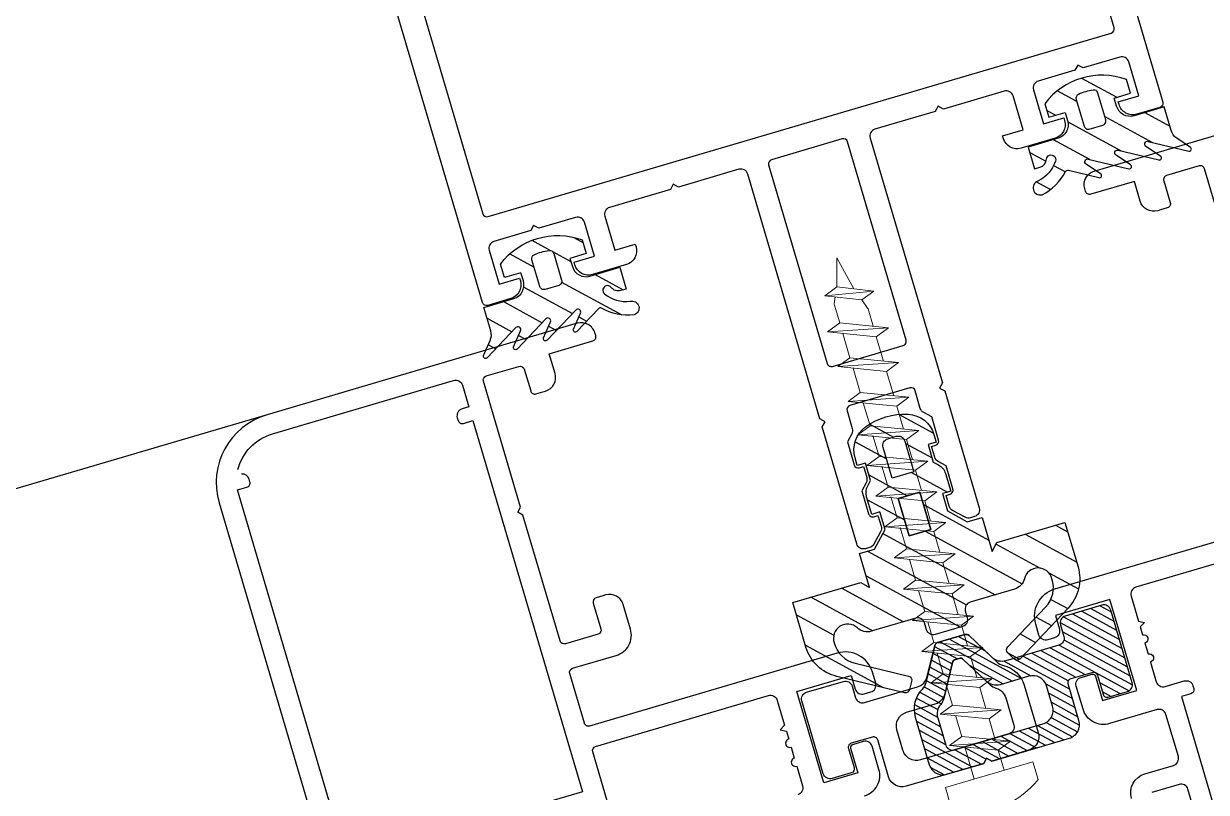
# Model space of a CAD drawing. Header units: millimetres. Extents: x 62878 to 70819, y -67946 to -61850.
# Drawn here: x 65083.26 to 65091.6, y -66884.58 to -66879.16 of the extents above; entities that cross this region are included whole.
import ezdxf

# ---------------------------------------------------------------- set-up
doc = ezdxf.new("R2010")
doc.units = ezdxf.units.MM
doc.layers.add('DOGRAMA', color=171, linetype='Continuous', lineweight=0)
pattern_1 = [(151.4266584183394, (65000.28580707697, -66898.25977606328), (0.07592747398675175, 0.1394151397588941), [])]

# ---------------------------------------------------------------- blocks, each defined once
blk = doc.blocks.new('a2we')
at = {"lineweight": 5, "ltscale": 0.5}
for p, q in [((-196.0144480926461, -415.2868589025547), (-196.5925912144022, -417.2488821181558)), ((-196.0144480926461, -415.2868589025547), (-195.4639709594615, -417.7110762494052)), ((-197.5747968978259, -417.6063757508618), (-196.5747276986959, -417.2423803302317)), ((-194.1582851917165, -418.2620245979042), (-197.5747968978259, -417.6063757508618)), ((-195.1583543907882, -418.6260200186506), (-197.5747968978259, -417.6063757508618)), ((-196.5747276986959, -417.2423803302317), (-194.1582851917165, -418.2620245979042)), ((-197.1143788935161, -419.7428166739272), (-197.1143788935161, -418.4283854465556)), ((-196.8896500078097, -417.895480952812), (-197.0961171580722, -418.3448917148726)), ((-194.1582851917165, -418.2620245979042), (-195.1583543907882, -418.6260200186506)), ((-195.1583543907882, -418.6260200186506), (-194.9264251741961, -419.2953524503964)), ((-194.9154016761394, -420.634479622855), (-194.9154016761394, -419.3608343693425)), ((-198.1144480926461, -420.1068120946153), (-197.1143788935161, -419.7428166739268)), ((-194.9154016761721, -421.4039929561312), (-198.1144480926461, -420.1068120946153)), ((-193.9153324771005, -421.0399975355008), (-198.1144480926461, -420.1068120946153)), ((-197.1143788935161, -419.7428166739268), (-193.9153324771005, -421.0399975355008)), ((-197.1143788935161, -419.7428166739268), (-193.9153324771005, -421.0399975355008)), ((-197.1143788935161, -422.2969096404012), (-197.1143788935162, -420.512330007273)), ((-193.9153324771005, -421.0399975355008), (-194.9154016761721, -421.4039929561312)), ((-194.9154016761721, -423.1885725893157), (-194.9154016761721, -421.4039929561312)), ((-198.1144480926461, -422.6609050610894), (-197.1143788935161, -422.2969096404012)), ((-194.9154016761721, -423.9580859226053), (-198.1144480926461, -422.6609050610894)), ((-193.9153324771005, -423.594090501975), (-198.1144480926461, -422.6609050610894)), ((-197.1143788935161, -422.2969096404012), (-193.9153324771005, -423.594090501975)), ((-197.1143788935161, -422.2969096404012), (-193.9153324771005, -423.594090501975)), ((-197.1143788935161, -424.8510026068752), (-197.1143788935162, -423.0664229737469)), ((-193.9153324771005, -423.594090501975), (-194.9154016761721, -423.9580859226053)), ((-194.9154016761721, -425.7426655557898), (-194.9154016761721, -423.9580859226053)), ((-198.1144480926461, -425.2149980275636), (-197.1143788935161, -424.8510026068752)), ((-197.1143788935161, -424.8510026068752), (-193.9153324771005, -426.1481834684492)), ((-197.1143788935161, -424.8510026068752), (-193.9153324771005, -426.1481834684492)), ((-194.9154016761721, -426.5121788890793), (-198.1144480926461, -425.2149980275636)), ((-193.9153324771005, -426.1481834684492), (-198.1144480926461, -425.2149980275636)), ((-197.1143788935161, -427.3050955733496), (-197.1143788935162, -425.6205159402211)), ((-193.9153324771005, -426.1481834684492), (-194.9154016761721, -426.5121788890793)), ((-194.9154016761721, -428.1967585222638), (-194.9154016761721, -426.5121788890793)), ((-198.1144480926461, -427.669090994038), (-197.1143788935161, -427.3050955733496)), ((-194.9154016761721, -428.9662718555534), (-198.1144480926461, -427.669090994038)), ((-193.9153324771005, -428.6022764349236), (-198.1144480926461, -427.669090994038)), ((-197.1143788935161, -427.3050955733496), (-193.9153324771005, -428.6022764349236)), ((-197.1143788935161, -427.3050955733496), (-193.9153324771005, -428.6022764349236)), ((-197.1143788935161, -429.5591885398237), (-197.1143788935161, -428.0237477951896)), ((-193.9153324771005, -428.6022764349236), (-194.9154016761721, -428.9662718555534)), ((-194.9154016761721, -430.450851488738), (-194.9154016761721, -428.9662718555534)), ((-198.1144480926461, -429.9231839605702), (-197.1143788935161, -429.5591885398237)), ((-194.9154016761721, -431.2203648220857), (-198.1144480926461, -429.9231839605702)), ((-193.9153324771005, -430.8563694013976), (-198.1144480926461, -429.9231839605702)), ((-197.1143788935161, -429.5591885398237), (-193.9153324771005, -430.8563694013976)), ((-197.1143788935161, -429.5591885398237), (-193.9153324771005, -430.8563694013976)), ((-197.1143788935161, -431.8132815063559), (-197.1143788935161, -430.2778407616635)), ((-193.9153324771005, -430.8563694013976), (-194.9154016761721, -431.2203648220857)), ((-198.1144480926461, -432.177276926986), (-197.1143788935161, -431.8132815063559)), ((-197.1143788935161, -431.8132815063559), (-193.9153324771005, -433.1104623678716)), ((-197.1143788935161, -431.8132815063559), (-193.9153324771005, -433.1104623678716)), ((-194.9154016761721, -432.7049444552304), (-194.9154016761721, -431.2203648220857)), ((-194.9154016761721, -433.4744577885599), (-198.1144480926461, -432.177276926986)), ((-193.9153324771005, -433.1104623678716), (-198.1144480926461, -432.177276926986)), ((-197.1143788935161, -434.0673744728301), (-197.1143788935161, -432.5319337281958)), ((-193.9153324771005, -433.1104623678716), (-194.9154016761721, -433.4744577885599)), ((-194.9154016761721, -434.9590374217446), (-194.9154016761721, -433.4744577885599)), ((-198.1144480926461, -434.4313698935184), (-197.1143788935161, -434.0673744728301)), ((-197.1143788935161, -434.0673744728301), (-193.9153324771005, -435.364555334404)), ((-197.1143788935161, -434.0673744728301), (-193.9153324771005, -435.364555334404)), ((-194.9154016761721, -435.7285507550341), (-198.1144480926461, -434.4313698935184)), ((-193.9153324771005, -435.364555334404), (-198.1144480926461, -434.4313698935184)), ((-197.1143788935161, -436.3642339800811), (-197.1143788935161, -434.7860266946118)), ((-193.9153324771005, -435.364555334404), (-194.9154016761721, -435.7285507550341)), ((-194.9154016761721, -437.2558969289955), (-194.9154016761721, -435.7285507550341)), ((-198.1144480926461, -436.7282294008277), (-197.1143788935161, -436.3642339800811)), ((-194.9154016761721, -438.0254102623434), (-198.1144480926461, -436.7282294008277)), ((-193.9153324771005, -437.6614148416551), (-198.1144480926461, -436.7282294008277)), ((-197.1143788935161, -436.3642339800811), (-193.9153324771005, -437.6614148416551)), ((-197.1143788935161, -436.3642339800811), (-193.9153324771005, -437.6614148416551)), ((-197.1143788935161, -438.6610934873901), (-197.1143788935161, -437.1337473134849)), ((-193.9153324771005, -437.6614148416551), (-194.9154016761721, -438.0254102623434)), ((-194.9154016761721, -439.5527564362646), (-194.9154016761721, -438.0254102623434)), ((-198.1144480926461, -439.0250889080787), (-197.1143788935161, -438.6610934873901)), ((-194.9154016761721, -440.3222697695944), (-198.1144480926461, -439.0250889080787)), ((-193.9153324771005, -439.9582743489061), (-198.1144480926461, -439.0250889080787)), ((-197.1143788935161, -438.6610934873901), (-193.9153324771005, -439.9582743489061)), ((-197.1143788935161, -438.6610934873901), (-193.9153324771005, -439.9582743489061)), ((-197.1143788935161, -440.9579529946993), (-197.1143788935161, -439.430606820736)), ((-193.9153324771005, -439.9582743489061), (-194.9154016761721, -440.3222697695944)), ((-198.1144480926461, -441.3219484153295), (-197.1143788935161, -440.9579529946993)), ((-197.1143788935161, -440.9579529946993), (-193.9153324771005, -442.2551338562151)), ((-194.9154016761721, -441.849615943574), (-194.9154016761721, -440.3222697695944)), ((-194.9154016761721, -442.6191292769035), (-198.1144480926461, -441.3219484153295)), ((-193.9153324771005, -442.2551338562151), (-198.1144480926461, -441.3219484153295)), ((-197.1143788935161, -443.2537258831643), (-197.1143788935161, -441.7274663280053)), ((-193.9153324771005, -442.2551338562151), (-194.9154016761721, -442.6191292769035)), ((-194.9154016761721, -444.1453888320787), (-194.9154016761721, -442.6191292769035)), ((-198.1144480926461, -443.6177213039109), (-197.1143788935161, -443.2537258831643)), ((-197.1143788935161, -443.2537258831643), (-193.9153324771005, -444.5509067447383)), ((-194.9154016761721, -444.9149021654266), (-198.1144480926461, -443.6177213039109)), ((-193.9153324771005, -444.5509067447383), (-198.1144480926461, -443.6177213039109)), ((-197.1143788935161, -445.5538642814245), (-197.1143788935161, -444.0232392165685)), ((-193.9153324771005, -444.5509067447383), (-194.9154016761721, -444.9149021654266)), ((-194.9154016761721, -446.4455272302989), (-194.9154016761721, -444.9149021654266)), ((-198.1144480926461, -445.9178597020545), (-197.1143788935161, -445.5538642814245)), ((-193.9153324771005, -446.8510451429402), (-198.1144480926461, -445.9178597020545)), ((-194.9154016761721, -447.2150405636282), (-198.1144480926461, -445.9178597020545)), ((-197.1143788935161, -445.5538642814245), (-193.9153324771005, -446.8510451429402)), ((-197.1143788935161, -445.5538642814245), (-193.9153324771005, -446.8510451429402)), ((-197.1143788935161, -447.8540026795677), (-197.1143788935161, -446.3233776147298)), ((-193.9153324771005, -446.8510451429402), (-194.9154016761721, -447.2150405636282)), ((-194.9154016761721, -448.7456656284821), (-194.9154016761721, -447.2150405636282)), ((-197.1143788935161, -447.8540026795677), (-198.1144480926461, -448.2179981003141)), ((-194.9154016761721, -449.5151789618299), (-198.1144480926461, -448.2179981003141)), ((-198.1144480926461, -448.2179981003141), (-193.9153324771005, -449.1511835411412)), ((-193.9153324771005, -449.1511835411412), (-197.1143788935161, -447.8540026795677)), ((-197.1143788935161, -450.1541410778275), (-197.1143788935161, -448.6235160129718)), ((-193.9153324770423, -449.1511835411412), (-194.9154016761721, -449.5151789618299)), ((-198.1144480926461, -450.5181364984577), (-197.1143788935161, -450.1541410778275)), ((-197.1143788935161, -450.1541410778275), (-193.9153324770423, -451.4513219393434)), ((-194.9154016761723, -451.0458040266858), (-194.9154016761721, -449.5151789618299)), ((-194.9154016761721, -451.8153173600317), (-198.1144480926461, -450.5181364984577)), ((-193.9153324770423, -451.4513219393434), (-198.1144480926461, -450.5181364984577)), ((-197.1143788935161, -453.2868589025547), (-197.1143788935162, -450.9236544111328)), ((-193.9153324770423, -451.4513219393434), (-194.9154016761721, -451.8153173600317)), ((-194.9154016761721, -453.2868589025547), (-194.9154016761721, -451.8153173600317)), ((-192.7980524524961, -453.2868589025547), (-199.230843732796, -453.2868589025547)), ((-199.230843732796, -454.5827171301502), (-199.230843732796, -453.2868589025547)), ((-192.7980524524961, -454.5827171301502), (-192.7980524524961, -453.2868589025547))]:
    blk.add_line(p, q, dxfattribs=at)
blk.add_lwpolyline([(-196.4690204826777, -455.6637351848848), (-196.1125089353335, -455.3998333582319), (-195.9163872499585, -455.3998333582319), (-195.5598757026143, -455.6637351848848)], dxfattribs=at)
for centre, radius, start, end in [((-196.9143788935627, -418.4283854465556), 0.2, 155.3251238657465, 180), ((-195.115401676151, -419.3608343693425), 0.2, 0, 19.11162363728389), ((-195.6603624057317, -449.5292358589606), 6.187568978619671, 234.757305859688, 262.4904896380407), ((-196.3685337795604, -449.5292358589606), 6.187568978619673, 277.5095103619591, 305.2426941403116)]:
    blk.add_arc(centre, radius, start, end, dxfattribs=at)

msp = doc.modelspace()

# ---------------------------------------------------------------- hatches: boundary and pattern name
at = {"layer": 'DOGRAMA', "lineweight": -2}
h = msp.add_hatch(dxfattribs=at)
h.set_pattern_fill('ANSI31', color=256, scale=0.05, angle=343.5057849383394, style=0)
h.set_pattern_definition(pattern_1)
edge = h.paths.add_edge_path()
edge.add_arc((65091.44292506058, -66879.88213896216), 0.09999999995964351, 196.4266583911581, 236.4266583929596, ccw=False)
edge.add_line((65091.34700681024, -66879.91041773942), (65091.29806247315, -66879.74440436745))
edge.add_line((65091.29806247315, -66879.74440436745), (65091.08704232233, -66879.80661767755))
edge.add_arc((65091.05876354503, -66879.71069942719), 0.09999999998699928, 196.4266584127923, 286.42665841279234, ccw=False)
edge.add_line((65090.96284529467, -66879.73897820449), (65090.94587802828, -66879.6814272543))
edge.add_line((65090.94587802828, -66879.6814272543), (65091.06097992867, -66879.6474927215))
edge.add_line((65091.06097992867, -66879.6474927215), (65091.03270115137, -66879.55157447113))
edge.add_arc((65090.85806150956, -66880.02008380453), 0.4999999999717487, 69.55676077474678, 143.296556065795)
edge.add_line((65090.45719164921, -66879.72124713504), (65090.48547042652, -66879.8171653854))
edge.add_line((65090.48547042652, -66879.8171653854), (65090.60057232697, -66879.78323085261))
edge.add_line((65090.60057232697, -66879.78323085261), (65090.61753959336, -66879.84078180284))
edge.add_arc((65090.52162134301, -66879.86906058018), 0.09999999999236563, -73.57334156485672, 16.426658437963113, ccw=False)
edge.add_line((65090.54990012035, -66879.96497883053), (65090.33887996952, -66880.02719214062))
edge.add_line((65090.33887996952, -66880.02719214062), (65090.38397755115, -66880.18015777545))
edge.add_line((65090.38397755115, -66880.18015777545), (65090.42184549553, -66880.16899348544))
edge.add_arc((65090.40346429026, -66880.10664662268), 0.06500000002485955, 286.4266584262012, 354.8359939317305)
edge.add_arc((65090.50075721315, -66880.11543934894), 0.03268943072209715, -19.00362068408458, 174.835993929612, ccw=False)
edge.add_arc((65090.30161426382, -66880.04966381355), 0.2424115900410827, 296.1173526454654, 341.6241250510379, ccw=False)
edge.add_arc((65090.42373725428, -66880.31491905413), 0.05002797727120602, 107.9412634765316, 285.45449978472)
edge.add_arc((65090.27248732455, -66880.02976991446), 0.371781240124885, 296.2751588505316, 332.9266793407478)
edge.add_arc((65090.61987594856, -66880.21050396716), 0.02000000001318749, 76.42665844449408, 144.8123213379716, ccw=False)
edge.add_line((65090.62456974568, -66880.19106256112), (65090.83846247189, -66880.2427033253))
edge.add_arc((65090.84198281973, -66880.22812227078), 0.01499999999613859, 256.4266584379715, 416.4266584772945)
edge.add_line((65090.85027787897, -66880.2156245913), (65090.74769390956, -66880.1475367429))
edge.add_arc((65090.75875398856, -66880.13087317026), 0.02000000001455725, 76.4266583941864, 236.4266584309829, ccw=False)
edge.add_line((65090.7634477857, -66880.11143176424), (65091.04948262271, -66880.18049001519))
edge.add_arc((65091.05300297055, -66880.16590896065), 0.01500000001028407, 256.4266584510165, 416.426658469712)
edge.add_line((65091.06129802978, -66880.1534112812), (65090.95871406035, -66880.0853234328))
edge.add_arc((65090.96977413935, -66880.06865986019), 0.01999999998628493, 76.42665841444841, 236.4266584022423, ccw=False)
edge.add_line((65090.97446793647, -66880.04921845417), (65091.2605027735, -66880.11827670508))
edge.add_arc((65091.26402312134, -66880.10369565056), 0.01499999999613859, 256.4266584379715, 416.4266584465562)
edge.add_line((65091.27231818058, -66880.0911979711), (65091.16973421115, -66880.0231101227))
edge.add_arc((65091.18079429016, -66880.00644655008), 0.0200000000024329, 76.4266583941864, 236.4266584079292, ccw=False)
edge.add_line((65091.18548808729, -66879.98700514405), (65091.47152292428, -66880.056063395))
edge.add_arc((65091.47504327213, -66880.04148234046), 0.01500000001199166, 256.4266584240007, 416.4266584002446)
edge.add_line((65091.48333833138, -66880.028984661), (65091.38762466556, -66879.9654568252))
edge = h.paths.add_edge_path(flags=16)
edge.add_line((65090.6776551992, -66879.69106471211), (65090.73325298782, -66879.87964580076))
edge.add_arc((65090.76202846296, -66879.87116216758), 0.03000000002532248, 196.4266583760556, 286.4266583799852)
edge.add_line((65090.77051209614, -66879.89993764271), (65090.86643034651, -66879.87165886538))
edge.add_arc((65090.85794671331, -66879.84288339026), 0.03000000001055822, 286.4266584278311, 376.4266584372303)
edge.add_line((65090.88672218844, -66879.83439975705), (65090.83112439975, -66879.6458186684))
edge.add_arc((65090.80234892466, -66879.65430230161), 0.02999999999167886, 16.42665845294881, 98.66022428167825)
edge.add_arc((65090.85806150956, -66880.02008380443), 0.3999999998843777, 98.66022425503995, 114.1930925911045)
edge.add_arc((65090.70643067431, -66879.68258107893), 0.0299999999955179, 114.1930925783739, 196.4266583957038)
h = msp.add_hatch(dxfattribs=at)
h.set_pattern_fill('ANSI31', color=256, scale=0.05, angle=343.5057849383394, style=0)
h.set_pattern_definition(pattern_1)
edge = h.paths.add_edge_path()
edge.add_arc((65086.45517604157, -66881.35263538263), 0.1000000000163968, 336.4266584163253, 376.426658417253)
edge.add_line((65086.55109429195, -66881.32435660531), (65086.50214995485, -66881.15834323333))
edge.add_line((65086.50214995485, -66881.15834323333), (65086.71317010564, -66881.09612992324))
edge.add_arc((65086.68489132833, -66881.00021167287), 0.1000000000030148, 286.4266584144331, 376.4266584116134)
edge.add_line((65086.7808095787, -66880.97193289557), (65086.76384231232, -66880.91438194535))
edge.add_line((65086.76384231232, -66880.91438194535), (65086.6487404119, -66880.94831647813))
edge.add_line((65086.6487404119, -66880.94831647813), (65086.62046163456, -66880.85239822778))
edge.add_arc((65087.02133149493, -66881.15123489729), 0.4999999999963002, 69.55676077513039, 143.2965560659531, ccw=False)
edge.add_line((65087.19597113675, -66880.68272556386), (65087.22424991405, -66880.77864381422))
edge.add_line((65087.22424991405, -66880.77864381422), (65087.10914801362, -66880.81257834702))
edge.add_line((65087.10914801362, -66880.81257834702), (65087.12611527999, -66880.87012929721))
edge.add_arc((65087.22203353037, -66880.84185051991), 0.1000000000079362, 196.4266584092556, 286.4266584104345)
edge.add_line((65087.25031230767, -66880.93776877028), (65087.46133245846, -66880.87555546018))
edge.add_line((65087.46133245846, -66880.87555546018), (65087.50643004014, -66881.02852109502))
edge.add_line((65087.50643004014, -66881.02852109502), (65087.4685620957, -66881.03968538505))
edge.add_arc((65087.45018089044, -66880.97733852231), 0.06500000000884405, 218.0173229167886, 286.42665842367677, ccw=False)
edge.add_arc((65087.37321875595, -66881.03750541297), 0.03268943071906678, 38.01732287691527, 231.8569375291138)
edge.add_arc((65087.504828629, -66880.87421678304), 0.2424115901018897, 231.2291917945313, 276.7359642018585)
edge.add_arc((65087.54613608718, -66881.16329819265), 0.05002797727733663, -72.60118295521232, 104.91205333749949, ccw=False)
edge.add_arc((65087.51850482357, -66880.84170359324), 0.3717812401492001, 239.9266374992109, 276.5781579892649, ccw=False)
edge.add_arc((65087.32472323568, -66881.18198634348), 0.02000000001826138, 68.04099552598228, 136.4266583787866)
edge.add_line((65087.31023338273, -66881.16820069289), (65087.15856480598, -66881.32761684542))
edge.add_arc((65087.14769741629, -66881.31727760748), 0.01499999999446041, 156.4266583726062, 316.4266583361735, ccw=False)
edge.add_line((65087.13394918275, -66881.31127876807), (65087.18318910439, -66881.19842994884))
edge.add_arc((65087.16485812631, -66881.19043149632), 0.02000000000662618, 336.4266584568959, 496.4266584391922)
edge.add_line((65087.15036827336, -66881.17664584576), (65086.94754465522, -66881.3898301555))
edge.add_arc((65086.9366772655, -66881.37949091758), 0.01500000000024417, 156.4266584059503, 316.4266584339137, ccw=False)
edge.add_line((65086.92292903194, -66881.37349207817), (65086.97216895354, -66881.26064325894))
edge.add_arc((65086.95383797548, -66881.2526448064), 0.01999999999243951, 336.4266583936786, 496.4266584104572)
edge.add_line((65086.93934812255, -66881.23885915584), (65086.7365245044, -66881.4520434656))
edge.add_arc((65086.72565711469, -66881.44170422768), 0.01500000000024417, 156.4266583948356, 316.4266584339137, ccw=False)
edge.add_line((65086.71190888113, -66881.43570538827), (65086.76114880277, -66881.32285656902))
edge.add_arc((65086.74281782469, -66881.3148581165), 0.01999999999995741, 336.4266584485599, 496.4266584391922)
edge.add_line((65086.72832797174, -66881.30107246594), (65086.52550435361, -66881.51425677568))
edge.add_arc((65086.51463696389, -66881.50391753776), 0.01500000000551554, 156.4266584457812, 316.42665845307033, ccw=False)
edge.add_line((65086.50088873033, -66881.49791869837), (65086.54683093195, -66881.3926276453))
edge = h.paths.add_edge_path(flags=16)
edge.add_line((65086.99439438508, -66880.77696976114), (65087.04999217373, -66880.96555084978))
edge.add_arc((65087.02121669863, -66880.97403448299), 0.02999999999167886, -73.57334153765203, 16.4266584529488, ccw=False)
edge.add_line((65087.02970033185, -66881.0028099581), (65086.93378208148, -66881.03108873543))
edge.add_arc((65086.9252984483, -66881.00231326034), 0.02999999997646968, 196.4266583690461, 286.426658403563, ccw=False)
edge.add_line((65086.89652297319, -66881.0107968935), (65086.84092518452, -66880.82221580484))
edge.add_arc((65086.86970065963, -66880.81373217166), 0.02999999999042762, 114.19309257837389, 196.4266583957038, ccw=False)
edge.add_arc((65087.02133149496, -66881.15123489732), 0.4000000000602797, 98.66022425539501, 114.19309259121479, ccw=False)
edge.add_arc((65086.96561891, -66880.7854533943), 0.02999999996433795, 16.426658380835022, 98.66022424883488, ccw=False)
h = msp.add_hatch(dxfattribs=at)
h.set_pattern_fill('ANSI31', color=256, scale=0.05, angle=343.5057849383394, style=0)
h.set_pattern_definition(pattern_1)
edge = h.paths.add_edge_path(flags=16)
edge.add_arc((65089.36448713502, -66882.13258529392), 0.04999999998857822, 106.4266584175079, 196.4266584231474, ccw=False)
edge.add_line((65089.35034774637, -66882.08462616875), (65089.40789869661, -66882.06765890235))
edge.add_arc((65089.42203808528, -66882.11561802753), 0.04999999999761474, 16.426658418431828, 106.42665842878691, ccw=False)
edge.add_line((65089.46999721046, -66882.10147863887), (65089.53362445943, -66882.3172947022))
edge.add_line((65089.53362445943, -66882.3172947022), (65089.38015525883, -66882.3625407459))
edge.add_line((65089.38015525883, -66882.3625407459), (65089.31652800985, -66882.14672468258))
h.paths.add_polyline_path([(65089.42257342482, -66882.50641812147), (65089.57604262541, -66882.46117207773), (65089.65380926301, -66882.72494726627), (65089.50034006244, -66882.77019330997)], flags=16)
edge = h.paths.add_edge_path()
edge.add_arc((65089.48346197276, -66882.11178730382), 0.2000000000018266, 16.426658423019887, 86.99287730753849, ccw=False)
edge.add_line((65089.6752984735, -66882.05522974917), (65089.69122068035, -66882.10923598177))
edge.add_line((65089.69122068035, -66882.10923598177), (65089.63366973014, -66882.12620324816))
edge.add_line((65089.63366973014, -66882.12620324816), (65089.66994695353, -66882.24925127662))
edge.add_line((65089.66994695353, -66882.24925127662), (65089.70808870293, -66882.27002381747))
edge.add_arc((65089.66026037285, -66882.35784437797), 0.1000000000227481, 16.426658416074076, 61.42665841683919, ccw=False)
edge.add_line((65089.75617862323, -66882.32956560065), (65089.7930242787, -66882.45454168307))
edge.add_line((65089.7930242787, -66882.45454168307), (65089.73547332848, -66882.47150894949))
edge.add_line((65089.73547332848, -66882.47150894949), (65089.77175055187, -66882.59455697794))
edge.add_line((65089.77175055187, -66882.59455697794), (65089.91049816645, -66882.67012090821))
edge.add_line((65089.91049816645, -66882.67012090821), (65090.01436254483, -66882.63949944025))
edge.add_line((65090.01436254483, -66882.63949944025), (65090.08505948815, -66882.87929506616))
edge.add_line((65090.08505948815, -66882.87929506616), (65090.11887922464, -66882.81719655232))
edge.add_line((65090.11887922464, -66882.81719655232), (65090.59847047649, -66882.67580266575))
edge.add_line((65090.59847047649, -66882.67580266575), (65090.69088336148, -66882.98925618384))
edge.add_arc((65090.40312861037, -66883.07409251579), 0.300000000008238, -43.57334158084518, 16.426658418824786, ccw=False)
edge.add_line((65090.62047640456, -66883.28087727433), (65090.28184422669, -66883.63680755379))
edge.add_arc((65090.26010944728, -66883.61612907794), 0.02999999998994558, 226.4266584147571, 316.42665841475707, ccw=False)
edge.add_line((65090.23943097144, -66883.63786385735), (65090.19596141262, -66883.59650690563))
edge.add_arc((65090.21663988845, -66883.5747721262), 0.02999999999045795, 136.4266584550274, 226.4266584540489, ccw=False)
edge.add_line((65090.19490510904, -66883.55409365038), (65090.46190494528, -66883.2734548554))
edge.add_arc((65090.31700641583, -66883.13559834972), 0.1999999999918588, 316.4266584212173, 378.346255762493)
edge.add_arc((65090.40969072349, -66883.09635042325), 0.09999999997970992, 13.71181082147751, 166.4266584214359)
edge.add_arc((65090.21527666318, -66883.04941245195), 0.1000000000172666, 286.4266584000794, 346.42665840103507, ccw=False)
edge.add_line((65090.24355544047, -66883.14533070233), (65089.93009947165, -66883.23774430985))
edge.add_arc((65089.94423886031, -66883.28570343503), 0.04999999999349964, 106.4266584127923, 196.4266584184318)
edge.add_line((65089.89627973512, -66883.29984282369), (65089.91041492008, -66883.34778769042))
edge.add_arc((65089.8624557949, -66883.36192707907), 0.04999999999144209, -73.57334159520502, 16.426658404794978, ccw=False)
edge.add_line((65089.87659518354, -66883.40988620424), (65089.68475868282, -66883.46644375888))
edge.add_arc((65089.67061929418, -66883.41848463373), 0.04999999996146865, 196.4266584142261, 286.4266584062288, ccw=False)
edge.add_line((65089.62266016903, -66883.43262402237), (65089.60852498402, -66883.38467915564))
edge.add_arc((65089.56056585883, -66883.3988185443), 0.05000000000253616, 16.42665841843183, 106.4266584080767)
edge.add_line((65089.54642647018, -66883.35085941911), (65089.23297050136, -66883.44327302661))
edge.add_arc((65089.20469172406, -66883.34735477627), 0.09999999997304133, 226.4266584097233, 286.4266584151501, ccw=False)
edge.add_arc((65089.06683521836, -66883.4922533057), 0.1000000000059598, 46.4266584151767, 199.1415060169731)
edge.add_arc((65089.16598741142, -66883.47494367755), 0.1999999999864505, 194.5070610733211, 256.4266584152879)
edge.add_line((65089.11904944013, -66883.66935773786), (65089.49558968401, -66883.76026698136))
edge.add_arc((65089.48854898832, -66883.78942909041), 0.02999999999569236, -13.573341592305724, 76.42665841095572, ccw=False)
edge.add_line((65089.51771109735, -66883.7964697861), (65089.50362970595, -66883.85479400419))
edge.add_arc((65089.47446759689, -66883.84775330851), 0.03000000000642266, 256.4266584444941, 346.4266584444941, ccw=False)
edge.add_line((65089.46742690121, -66883.87691541757), (65088.98986614833, -66883.76161648874))
edge.add_arc((65089.06027310524, -66883.46999539823), 0.3000000000191131, 196.4266584214905, 256.4266584209709, ccw=False)
edge.add_line((65088.77251835413, -66883.5548317302), (65088.68010546918, -66883.24137821211))
edge.add_line((65088.68010546918, -66883.24137821211), (65089.159696721, -66883.0999843255))
edge.add_line((65089.159696721, -66883.0999843255), (65089.22179523484, -66883.13380406205))
edge.add_line((65089.22179523484, -66883.13380406205), (65089.15109829154, -66882.89400843612))
edge.add_line((65089.15109829154, -66882.89400843612), (65089.25496266997, -66882.86338696818))
edge.add_line((65089.25496266997, -66882.86338696818), (65089.33052660021, -66882.72463935362))
edge.add_line((65089.33052660021, -66882.72463935362), (65089.29424937678, -66882.60159132515))
edge.add_line((65089.29424937678, -66882.60159132515), (65089.23669842656, -66882.61855859152))
edge.add_line((65089.23669842656, -66882.61855859152), (65089.19985277112, -66882.4935825091))
edge.add_arc((65089.29577102149, -66882.46530373176), 0.1000000000091874, 151.4266584258286, 196.4266584264291, ccw=False)
edge.add_line((65089.207950461, -66882.4174754017), (65089.22872300184, -66882.3793336523))
edge.add_line((65089.22872300184, -66882.3793336523), (65089.19244577844, -66882.25628562382))
edge.add_line((65089.19244577844, -66882.25628562382), (65089.13489482822, -66882.2732528902))
edge.add_line((65089.13489482822, -66882.2732528902), (65089.11897262136, -66882.21924665764))
edge.add_arc((65089.3108091221, -66882.16268910296), 0.20000000002249, 125.8604395481801, 196.4266584304278, ccw=False)
edge.add_arc((65089.46927151566, -66882.381914831), 0.4705000000334553, 86.99287729857048, 125.8604395329902, ccw=False)
at = {"layer": 'DOGRAMA', "lineweight": -2, "ltscale": 5}
h = msp.add_hatch(dxfattribs=at)
h.set_pattern_fill('ANSI31', color=256, scale=0.015, angle=343.5057849383394, style=0)
h.set_pattern_definition([(151.4266584183394, (65000.28580707697, -66898.25977606328), (0.02277824219602952, 0.0418245419276632), [])])
edge = h.paths.add_edge_path(flags=16)
edge.add_line((65089.85270520244, -66883.63449100025), (65089.82654145339, -66883.64220464003))
edge.add_arc((65089.83502508659, -66883.67098011517), 0.0300000000384741, 106.4266584121125, 166.4266584002461)
edge.add_line((65089.80586297751, -66883.66393941946), (65089.74475951101, -66883.91702605071))
edge.add_arc((65089.64755248086, -66883.89355706514), 0.09999999997214204, 318.56770034171956, 346.42665845483333, ccw=False)
edge.add_arc((65089.79750010987, -66884.02590399011), 0.1000000000253102, 138.5677002598986, 196.4266583725508)
edge.add_line((65089.70158185946, -66884.05418276736), (65089.75819378121, -66884.24620367469))
edge.add_arc((65089.80615290639, -66884.23206428601), 0.04999999999269333, 196.426658439142, 286.4266584367842)
edge.add_line((65089.82029229506, -66884.2800234112), (65090.44376092242, -66884.09621135863))
edge.add_arc((65090.41548214512, -66884.00029310826), 0.09999999999889968, 286.4266584064359, 376.4266584104345)
edge.add_line((65090.5114003955, -66883.97201433095), (65090.46892786245, -66883.8279525488))
edge.add_arc((65090.37300961209, -66883.8562313261), 0.09999999999397825, 16.42665841161341, 106.426658416791)
edge.add_line((65090.34473083477, -66883.76031307575), (65090.14205963039, -66883.82006493566))
edge.add_arc((65090.11378085309, -66883.72414668529), 0.09999999999889968, 226.4266584064094, 286.4266584064359, ccw=False)
edge.add_line((65090.04485260023, -66883.79659595), (65089.88186731145, -66883.64153169592))
edge.add_arc((65089.86118883565, -66883.66326647531), 0.02999999994931168, 46.426658456006, 106.4266584592681)
edge = h.paths.add_edge_path()
edge.add_line((65090.64158071312, -66883.77705074963), (65090.79025400119, -66883.73321864479))
edge.add_arc((65090.79873763437, -66883.76199411988), 0.02999999997646968, 16.426658403563124, 106.4266584035631, ccw=False)
edge.add_line((65090.82751310946, -66883.7535104867), (65090.86710339772, -66883.88779603723))
edge.add_arc((65090.89587887281, -66883.87931240402), 0.02999999997772091, 196.4266584608081, 286.4266584568784)
edge.add_line((65090.90436250601, -66883.90808787911), (65091.03864805656, -66883.86849759088))
edge.add_arc((65091.02450866789, -66883.82053846572), 0.04999999998365681, 286.4266584335025, 376.426658439142)
edge.add_line((65091.07246779306, -66883.80639907705), (65090.92117633441, -66883.29323643759))
edge.add_arc((65090.87321720924, -66883.30737582623), 0.04999999999144209, 16.42665840479499, 106.426658404795)
edge.add_line((65090.85907782059, -66883.25941670105), (65090.60009854457, -66883.33576939981))
edge.add_arc((65090.61423793324, -66883.38372852499), 0.04999999999761474, 106.4266584287869, 196.4266584207896)
edge.add_line((65090.56627880806, -66883.39786791365), (65090.59031576879, -66883.47939842648))
edge.add_arc((65090.54235664361, -66883.49353781513), 0.04999999999842106, -73.57334159192328, 16.426658402437226, ccw=False)
edge.add_line((65090.55649603226, -66883.54149694032), (65090.18270910591, -66883.65169742056))
edge.add_arc((65090.1544303286, -66883.55577917022), 0.0999999999750989, 226.4266584184905, 286.42665841914874, ccw=False)
edge.add_line((65090.08550207577, -66883.62822843493), (65089.92251678697, -66883.47316418083))
edge.add_arc((65089.90183831115, -66883.49489896023), 0.02999999996435725, 46.42665842580323, 106.4266584247512)
edge.add_line((65089.89335467796, -66883.46612348515), (65089.70105564591, -66883.52281740402))
edge.add_arc((65089.70953927909, -66883.55159287917), 0.030000000034359, 106.4266583854548, 166.4266583667077)
edge.add_line((65089.68037717003, -66883.54455218345), (65089.6170323686, -66883.8069222799))
edge.add_arc((65089.51982533847, -66883.78345329428), 0.09999999996116937, 315.9379867157407, 346.4266584275839, ccw=False)
edge.add_arc((65089.73540159604, -66883.9920842535), 0.1999999999992907, 135.9379867080103, 196.4266584190213)
edge.add_line((65089.54356509531, -66884.04864180814), (65089.64259518295, -66884.38454009099))
edge.add_arc((65089.73851343334, -66884.35626131367), 0.1000000000190303, 196.426658416074, 286.4266584160741)
edge.add_line((65089.76679221066, -66884.45217956406), (65090.02577148662, -66884.3758268653))
edge.add_line((65090.02577148662, -66884.3758268653), (65090.04606332853, -66884.338567757))
edge.add_line((65090.04606332853, -66884.338567757), (65090.08332243686, -66884.35885959893))
edge.add_line((65090.08332243686, -66884.35885959893), (65090.63005646396, -66884.1976705682))
edge.add_arc((65090.60177768664, -66884.10175231785), 0.09999999999317194, 286.4266584247883, 376.4266584276081)
edge.add_line((65090.697695937, -66884.07347354051), (65090.6212888712, -66883.81430985793))
edge.add_arc((65090.65006434631, -66883.80582622474), 0.0300000000015217, 106.4266584090326, 196.4266584184318, ccw=False)

# ---------------------------------------------------------------- linework, layer by layer
at = {"layer": 'DOGRAMA', "lineweight": -2}
msp.add_line((65084.97383747371, -66881.91533992234), (65043.48492658481, -66894.14716929496), dxfattribs=at)
at = {"layer": 'DOGRAMA', "lineweight": -2, "ltscale": 0.5}
for points in [[(65088.3072735037, -66869.60000378262), (65091.28785663306, -66879.70978737125, -0.4142135623732619), (65091.26756479112, -66879.74704647953), (65091.10450376553, -66879.79512040099, -0.4142135623730951), (65090.98030673785, -66879.72748092795), (65090.97465098239, -66879.70829727787), (65091.11852835792, -66879.66587911188), (65091.04783141462, -66879.42608348599, 0.4142135623730951), (65090.98573290077, -66879.39226374945), (65090.72675362479, -66879.46861644823), (65090.6894945165, -66879.4483246063), (65090.66920267455, -66879.4855837146), (65090.41022339857, -66879.56193641336, 0.4142135623730951), (65090.37640366204, -66879.62403492718), (65090.44710060536, -66879.86383055312), (65090.59097798088, -66879.82141238713), (65090.59663373636, -66879.84059603723, -0.4142135623728953), (65090.52899426332, -66879.96479306491), (65090.28919863741, -66880.0354900082, -0.4142135623729619), (65090.16500160972, -66879.96785053516), (65090.15934585426, -66879.94866688507), (65090.30322322981, -66879.9062487191), (65090.23252628653, -66879.66645309319, 0.4142135623731395), (65090.17042777267, -66879.63263335668), (65089.74180841088, -66879.75899962627), (65089.70454930259, -66879.73870778436), (65089.68425746069, -66879.77596689266), (65089.25920439419, -66879.9012817412, 0.4142135623730951), (65089.22538465767, -66879.96338025501), (65089.73440264937, -66881.68990876162), (65089.71411080751, -66881.72716786993), (65089.75136991576, -66881.74745971184), (65089.99456740072, -66882.57235666501, -0.4142135623730951), (65089.96074766417, -66882.63445517885), (65089.9326538591, -66882.64273784096, -0.1989123673795887), (65089.89460030541, -66882.63868899601), (65089.80677974493, -66882.59086066592, -0.1989123673797732), (65089.78273478478, -66882.56108977438), (65089.760312734, -66882.4850368441), (65089.78908820912, -66882.47655321092, 0.4142135623730951), (65089.80938005103, -66882.43929410257), (65089.76130612959, -66882.27623307695), (65089.70497614657, -66882.24555496464, -0.1989123673797732), (65089.68093118644, -66882.21578407304), (65089.65850913565, -66882.13973114276), (65089.68728461077, -66882.13124750956, 0.4142135623729841), (65089.70757645267, -66882.09398840125), (65089.65950253122, -66881.93092737564), (65089.60317254824, -66881.90024926329, -0.1989123673797501), (65089.57912758809, -66881.87047837173), (65089.54256614866, -66881.74646631627, 0.4142135623729288), (65089.50530704034, -66881.72617447436), (65089.08326673874, -66881.85060109454, 0.4142135623725959), (65089.06297489683, -66881.88786020284), (65089.09953633626, -66882.01187225831, -0.1989123673796753), (65089.09548749131, -66882.04992581201), (65089.06480937897, -66882.10625579502), (65089.11288330038, -66882.26931682063, 0.4142135623736503), (65089.15014240875, -66882.28960866256), (65089.17891788383, -66882.28112502936), (65089.2013399346, -66882.35717795964, -0.1989123673797502), (65089.19729108964, -66882.39523151332), (65089.16661297734, -66882.45156149633), (65089.21468689875, -66882.61462252196, 0.4142135623732063), (65089.25194600707, -66882.63491436388), (65089.28072148217, -66882.62643073068), (65089.30314353293, -66882.70248366096, -0.1989123673796753), (65089.29909468797, -66882.74053721465), (65089.25126635795, -66882.82835777513, -0.1989123673797207), (65089.22149546635, -66882.85240273527), (65089.19340166129, -66882.86068539739, -0.4142135623730951), (65089.13130314743, -66882.82686566086), (65088.88810566249, -66882.00196870771), (65088.9083975044, -66881.9647095994), (65088.87113839608, -66881.94441775749), (65088.36212040438, -66880.21788925088, 0.4142135623730951), (65088.30002189051, -66880.18406951438), (65087.87496882401, -66880.3093843629), (65087.83770971573, -66880.28909252095), (65087.8174178738, -66880.32635162928), (65087.38879851201, -66880.4527178989, 0.4142135623730951), (65087.35497877553, -66880.51481641273), (65087.42567571881, -66880.75461203864), (65087.56955309434, -66880.71219387268), (65087.57520884982, -66880.73137752274, -0.4142135623729619), (65087.50756937676, -66880.85557455041), (65087.26777375086, -66880.9262714937, -0.4142135623728953), (65087.14357672317, -66880.8586320207), (65087.13792096773, -66880.83944837059), (65087.28179834327, -66880.79703020463), (65087.21110139995, -66880.5572345787, 0.4142135623730951), (65087.14900288611, -66880.52341484219), (65086.89002361013, -66880.59976754095), (65086.85276450181, -66880.579475699), (65086.83247265989, -66880.61673480735), (65086.57349338392, -66880.69308750611, 0.4142135623730951), (65086.53967364738, -66880.75518601992), (65086.61037059069, -66880.99498164585), (65086.75424796624, -66880.95256347988), (65086.75990372171, -66880.97174712995, -0.4142135623728953), (65086.69226424865, -66881.09594415761), (65086.52920322304, -66881.14401807907, -0.4142135623729288), (65086.49194411473, -66881.12372623717), (65083.51136098538, -66871.01394264854, -0.4142135623729288)], [(65091.84460415746, -66881.06777566062), (65091.58302546727, -66880.18053184473, 0.4142135623730951), (65091.54576635898, -66880.1602400028), (65091.31556255809, -66880.2281090684, 0.4142135623730951), (65091.29527071618, -66880.26536817668), (65091.3405167599, -66880.41883737728, -0.4142135623730951), (65091.32022491794, -66880.45609648559), (65091.27226579273, -66880.47023587427), (65091.2530821427, -66880.47589162971, -0.4142135623730951), (65091.12888511502, -66880.40825215663), (65091.08788088791, -66880.2691706936), (65090.78094248672, -66880.35966278103, -0.4142135623730951), (65090.74368337844, -66880.33937093912), (65090.73802762297, -66880.32018728905, -0.4142135623730951), (65090.80566709605, -66880.19599026137), (65092.99260320437, -66879.5512341385, -0.4142135623730951)], [(65089.18606599065, -66884.60391406513, 0.4142135623730951), (65089.28752520019, -66884.41761852358), (65089.23945127875, -66884.25455749793, 0.4142135623730951), (65089.17735276494, -66884.22073776141), (65089.10061816463, -66884.24336078326, 0.4142135623730951), (65089.08709027, -66884.2682001888), (65089.13799206919, -66884.44085303946), (65088.89819644328, -66884.51154998275), (65088.70872863525, -66883.86889770532), (65089.09240163671, -66883.75578259604), (65089.12068041403, -66883.85170084641, 0.4142135623730951), (65089.18277892787, -66883.88552058296), (65089.23073805308, -66883.87138119429, 0.4142135623730951), (65089.26455778958, -66883.80928268043), (65089.24193476771, -66883.73254808012, 0.4142135623730951), (65088.99354071236, -66883.59726913404), (65087.24782855569, -66884.11194288124, -0.4142135623730951), (65087.21056944739, -66884.09165103933), (65087.10735191016, -66883.74154942548, -0.4142135623730951), (65087.12764375209, -66883.70429031718), (65087.43458215326, -66883.61379822975, 0.4142135623730951), (65087.5360413628, -66883.42750268821), (65087.48513956366, -66883.25484983755, 0.4142135623730951), (65087.36094253597, -66883.18721036451), (65087.34175888589, -66883.19286611998), (65087.29379976072, -66883.20700550864, 0.4142135623730951), (65087.27350791881, -66883.24426461694), (65087.32723759571, -66883.42650929267, -0.4142135623730951), (65087.30694575377, -66883.46376840095), (65087.07674195289, -66883.5316374665, -0.4142135623730951), (65087.03948284461, -66883.51134562462), (65086.77790415439, -66882.62410180873), (65086.74064504611, -66882.60380996681), (65086.76093688801, -66882.5665508585), (65086.4993581978, -66881.6793070426, -0.4142135623730951), (65086.51965003971, -66881.6420479343), (65086.7498538406, -66881.57417886872, -0.4142135623730951), (65086.78711294893, -66881.59447071064), (65086.83235899264, -66881.74793991125, 0.4142135623730951), (65086.86961810092, -66881.76823175316), (65086.91757722612, -66881.7540923645), (65086.9367608762, -66881.74843660904, 0.4142135623730951), (65087.00440034921, -66881.62423958133), (65086.96339612215, -66881.48515811832), (65087.27033452329, -66881.39466603087, 0.4142135623730951), (65087.29062636523, -66881.35740692259), (65087.28497060978, -66881.33822327253, 0.4142135623730951), (65087.16077358206, -66881.27058379947), (65084.97383747371, -66881.91533992234, 0.4142135623730951), (65084.63564010847, -66882.53632506073), (65085.54338886038, -66885.6153008975, 0.4142135623730951)], [(65084.76720278983, -66882.30286536008, -0.2621398995659221), (65085.01342776194, -66882.04962547284), (65086.28914049184, -66881.6735177345, -0.4142135623730951), (65086.35123900569, -66881.70733747103), (65086.39648504939, -66881.8608066716), (65086.3485259242, -66881.87494606027, 0.4142135623730951), (65086.31470618769, -66881.93704457411), (65086.32036194314, -66881.95622822418, 0.4142135623730951), (65086.35762105142, -66881.9765200661), (65086.42476382672, -66881.95672492197), (65087.19677444745, -66884.57529315697), (65085.53738871615, -66885.06451600461), (65084.76537809534, -66882.44594776956), (65084.83252087062, -66882.42615262546, 0.4142135623730951), (65084.85281271254, -66882.38889351714), (65084.84715695706, -66882.36970986708, 0.3618128521052944), (65084.79398029732, -66882.33412222753)], [(65091.06812777252, -66884.62244645038, -0.4142135623730951), (65091.16282303477, -66884.44857061164), (65091.36425136057, -66884.38918517924, 0.4142135623730951), (65091.39807109707, -66884.32708666543), (65091.31040688736, -66884.02974008929, 0.4142135623730951), (65091.24830837354, -66883.99592035277), (65090.91259449723, -66884.09489607338, -0.4142135623730951), (65090.72629895571, -66883.99343686379), (65090.67822503424, -66883.83037583817, -0.4142135623730951), (65090.71204477081, -66883.76827732431), (65090.78877937111, -66883.74565430246, -0.4142135623730951), (65090.81361877663, -66883.75918219706), (65090.8645205758, -66883.93183504774), (65091.10431620172, -66883.86113810443), (65090.9148483937, -66883.218485827), (65090.53117539222, -66883.33160093626), (65090.55945416955, -66883.42751918663, -0.4142135623730951), (65090.52563443303, -66883.48961770047), (65090.47767530785, -66883.50375708913, -0.4142135623730951), (65090.41557679397, -66883.46993735262), (65090.39295377212, -66883.3932027523, -0.4142135623730951), (65090.52823271824, -66883.14480869695), (65092.27394487493, -66882.63013494975, 0.4142135623730951)], [(65091.65540797065, -66885.19994274373), (65091.46594016261, -66884.55729046628, 0.4142135623730951), (65091.40384164875, -66884.52347072978), (65091.21200514805, -66884.58002828441)]]:
    msp.add_lwpolyline(points, format="xyb", dxfattribs=at)
for points in [[(65088.8133113087, -66871.95294359057), (65088.71433558808, -66871.61722971429), (65088.18552245222, -66869.82355843244, 0.4142135623730953), (65088.14826334392, -66869.80326659053), (65083.75520747714, -66871.09843459171, 0.4142135623730951), (65083.7349156352, -66871.13569370002), (65084.26372877106, -66872.92936498186), (65084.36270449167, -66873.26507885815), (65086.49492430148, -66880.49731493581, 0.4142135623730951), (65086.53218340979, -66880.5176067777), (65090.92523927658, -66879.22243877653, 0.4142135623722071), (65090.9455311185, -66879.18517966823)], [(65090.64158071312, -66883.77705074963), (65090.79025400119, -66883.73321864479, -0.4142135623730951), (65090.82751310946, -66883.7535104867), (65090.86710339772, -66883.88779603723, 0.4142135623730951), (65090.90436250601, -66883.90808787911), (65091.03864805656, -66883.86849759088, 0.4142135623730951), (65091.07246779306, -66883.80639907705), (65090.92117633441, -66883.29323643759, 0.4142135623730951), (65090.85907782059, -66883.25941670105), (65090.60009854457, -66883.33576939981, 0.4142135623730951), (65090.56627880806, -66883.39786791365), (65090.59031576879, -66883.47939842648, -0.4142135623730951), (65090.55649603226, -66883.54149694032), (65090.18270910591, -66883.65169742056, -0.2679491924311303), (65090.08550207577, -66883.62822843493), (65089.92251678697, -66883.47316418083, 0.2679491924310549), (65089.89335467796, -66883.46612348515), (65089.70105564591, -66883.52281740402, 0.2679491924311364), (65089.68037717003, -66883.54455218345), (65089.6170323686, -66883.8069222799, -0.1338222992157564), (65089.59168409098, -66883.85299694733, 0.2702358223096737), (65089.54356509531, -66884.04864180814), (65089.64259518295, -66884.38454009099, 0.4142135623730951), (65089.76679221066, -66884.45217956406), (65090.02577148662, -66884.3758268653), (65090.04606332853, -66884.338567757), (65090.08332243686, -66884.35885959893), (65090.63005646396, -66884.1976705682, 0.4142135623730951), (65090.697695937, -66884.07347354051), (65090.6212888712, -66883.81430985793, -0.4142135623731091)], [(65089.24130644972, -66884.18988192541), (65089.09263316168, -66884.23371403026, 0.4142135623730951), (65089.07234131978, -66884.27097313858), (65089.11193160799, -66884.40525868906, -0.4142135623730951), (65089.09163976608, -66884.44251779736), (65088.95735421562, -66884.48210808563, -0.4142135623730951), (65088.89525570174, -66884.44828834911), (65088.74396424308, -66883.93512570964, -0.4142135623730951), (65088.77778397964, -66883.87302719579), (65089.03676325561, -66883.79667449703, -0.4142135623730951), (65089.09886176946, -66883.83049423357), (65089.12289873018, -66883.91202474637, 0.4142135623730951), (65089.18499724398, -66883.9458444829), (65089.55878417034, -66883.83564400265, 0.2679491924311303), (65089.62771242317, -66883.76319473794), (65089.68050936207, -66883.54451321038, -0.2679491924310549), (65089.70118783788, -66883.52277843097), (65089.89348686994, -66883.4660845121, -0.2679491924311364), (65089.92264897899, -66883.47312520778), (65090.11819574699, -66883.65916846326, 0.1338222992157564), (65090.16448492969, -66883.68412285607, -0.2702358223096737), (65090.31104329024, -66883.82237261653), (65090.4100733779, -66884.15827089941, -0.4142135623730951), (65090.34243390487, -66884.2824679271), (65090.08345462884, -66884.35882062586), (65090.04619552057, -66884.33852878395), (65090.02590367862, -66884.37578789225), (65089.47916965155, -66884.53697692296, -0.4142135623730951), (65089.35497262388, -66884.46933744989), (65089.27856555807, -66884.21017376734, 0.4142135623731091)], [(65089.8266736454, -66883.64216566696), (65089.85283739443, -66883.63445202718, -0.2679491924311364), (65089.88199950349, -66883.64149272286), (65090.07062722224, -66883.82095319277, 0.1221599187188834), (65090.11247126401, -66883.84476630653, -0.2579611168298657), (65090.18130530335, -66883.9127499077), (65090.23791722504, -66884.10477081503, -0.4142135623730951), (65090.2040974885, -66884.16686932885), (65089.58062886113, -66884.35068138143, -0.4142135623730951), (65089.45643183345, -66884.28304190838), (65089.41395930041, -66884.13898012623, -0.4142135623730951), (65089.48159877345, -66884.01478309855), (65089.68426997783, -66883.95503123866, 0.2679491924311186), (65089.75319823065, -66883.88258197393), (65089.80599516952, -66883.66390044638, -0.2679491924310675)], [(65089.85270520244, -66883.63449100025), (65089.82654145339, -66883.64220464003, 0.2679491924311364), (65089.80586297751, -66883.66393941946), (65089.74475951101, -66883.91702605071, -0.1221599187188834), (65089.72252629539, -66883.95973052755, 0.2579611168298657), (65089.70158185946, -66884.05418276736), (65089.75819378121, -66884.24620367469, 0.4142135623730951), (65089.82029229506, -66884.2800234112), (65090.44376092242, -66884.09621135863, 0.4142135623730951), (65090.5114003955, -66883.97201433095), (65090.46892786245, -66883.8279525488, 0.4142135623730951), (65090.34473083477, -66883.76031307575), (65090.14205963039, -66883.82006493566, -0.2679491924311186), (65090.04485260023, -66883.79659595), (65089.88186731145, -66883.64153169592, 0.2679491924310675)]]:
    msp.add_lwpolyline(points, format="xyb", close=True, dxfattribs=at)
at = {"layer": 'DOGRAMA', "lineweight": -2}
for points in [[(65091.38762466556, -66879.9654568252, -0.176326980708443), (65091.34700681024, -66879.91041773942), (65091.29806247315, -66879.74440436745), (65091.08704232233, -66879.80661767755, -0.4142135623726288), (65090.96284529467, -66879.73897820449), (65090.94587802828, -66879.6814272543), (65091.06097992867, -66879.6474927215), (65091.03270115137, -66879.55157447113, 0.3333333333332321), (65090.45719164921, -66879.72124713504), (65090.48547042652, -66879.8171653854), (65090.60057232697, -66879.78323085261), (65090.61753959336, -66879.84078180284, -0.4142135623730951), (65090.54990012035, -66879.96497883053), (65090.33887996952, -66880.02719214062), (65090.38397755115, -66880.18015777545), (65090.42184549553, -66880.16899348544, 0.3076847592325163), (65090.4682004643, -66880.11249707347, -1.128701775594264), (65090.53166500452, -66880.12608393974, -0.2012120834862478), (65090.40832654307, -66880.26732379712, 0.9785310008383128), (65090.43706836174, -66880.36313813836, 0.1612998685773607), (65090.60353057175, -66880.1989788356, -0.3075716929248266), (65090.62456974568, -66880.19106256112), (65090.83846247189, -66880.2427033253, 0.8390996311771568), (65090.85027787897, -66880.2156245913), (65090.74769390956, -66880.1475367429, -0.8390996311749109), (65090.7634477857, -66880.11143176424), (65091.04948262271, -66880.18049001519, 0.8390996311813727), (65091.06129802978, -66880.1534112812), (65090.95871406035, -66880.0853234328, -0.8390996311751685), (65090.97446793647, -66880.04921845417), (65091.2605027735, -66880.11827670508, 0.8390996311750223), (65091.27231818058, -66880.0911979711), (65091.16973421115, -66880.0231101227, -0.8390996311790603), (65091.18548808729, -66879.98700514405), (65091.47152292428, -66880.056063395, 0.8390996311813727), (65091.48333833138, -66880.028984661)], [(65090.6776551992, -66879.69106471211), (65090.73325298782, -66879.87964580076, 0.414213562374205), (65090.77051209614, -66879.89993764271), (65090.86643034651, -66879.87165886538, 0.4142135623730951), (65090.88672218844, -66879.83439975705), (65090.83112439975, -66879.6458186684, 0.3750467088372598), (65090.79783168803, -66879.62464434192, 0.0678788880673013), (65090.69413628226, -66879.65521599307, 0.3750467088370437)], [(65086.54683093195, -66881.3926276453, 0.176326980708443), (65086.55109429195, -66881.32435660531), (65086.50214995485, -66881.15834323333), (65086.71317010564, -66881.09612992324, 0.4142135623726288), (65086.7808095787, -66880.97193289557), (65086.76384231232, -66880.91438194535), (65086.6487404119, -66880.94831647813), (65086.62046163456, -66880.85239822778, -0.3333333333332321), (65087.19597113675, -66880.68272556386), (65087.22424991405, -66880.77864381422), (65087.10914801362, -66880.81257834702), (65087.12611527999, -66880.87012929721, 0.4142135623730951), (65087.25031230767, -66880.93776877028), (65087.46133245846, -66880.87555546018), (65087.50643004014, -66881.02852109502), (65087.4685620957, -66881.03968538505, -0.3076847592325163), (65087.3989722929, -66881.01737200255, 1.128701775594264), (65087.35302887612, -66881.06321470377, 0.2012120834862478), (65087.53326208339, -66881.11495505935, -0.9785310008383128), (65087.5610955075, -66881.211037215, -0.1612998685773607), (65087.33220209751, -66881.16343731045, 0.3075716929248266), (65087.31023338273, -66881.16820069289), (65087.15856480598, -66881.32761684542, -0.8390996311771568), (65087.13394918275, -66881.31127876807), (65087.18318910439, -66881.19842994884, 0.8390996311749109), (65087.15036827336, -66881.17664584576), (65086.94754465522, -66881.3898301555, -0.8390996311813727), (65086.92292903194, -66881.37349207817), (65086.97216895354, -66881.26064325894, 0.8390996311751685), (65086.93934812255, -66881.23885915584), (65086.7365245044, -66881.4520434656, -0.8390996311750223), (65086.71190888113, -66881.43570538827), (65086.76114880277, -66881.32285656902, 0.8390996311790603), (65086.72832797174, -66881.30107246594), (65086.52550435361, -66881.51425677568, -0.8390996311813727), (65086.50088873033, -66881.49791869837)], [(65086.99439438508, -66880.77696976114), (65087.04999217373, -66880.96555084978, -0.414213562374205), (65087.02970033185, -66881.0028099581), (65086.93378208148, -66881.03108873543, -0.4142135623730951), (65086.89652297319, -66881.0107968935), (65086.84092518452, -66880.82221580484, -0.3750467088372598), (65086.85740626758, -66880.7863670858, -0.0678788880673013), (65086.96110167339, -66880.75579543464, -0.3750467088370437)], [(65089.49395399274, -66881.91206269963, -0.3180171180317411), (65089.6752984735, -66882.05522974917), (65089.69122068035, -66882.10923598177), (65089.63366973014, -66882.12620324816), (65089.66994695353, -66882.24925127662), (65089.70808870293, -66882.27002381747, -0.198912367379756), (65089.75617862323, -66882.32956560065), (65089.7930242787, -66882.45454168307), (65089.73547332848, -66882.47150894949), (65089.77175055187, -66882.59455697794), (65089.91049816645, -66882.67012090821), (65090.01436254483, -66882.63949944025), (65090.08505948815, -66882.87929506616), (65090.11887922464, -66882.81719655232), (65090.59847047649, -66882.67580266575), (65090.69088336148, -66882.98925618384, -0.2679491924317952), (65090.62047640456, -66883.28087727433), (65090.28184422669, -66883.63680755379, -0.4142135623735607), (65090.23943097144, -66883.63786385735), (65090.19596141262, -66883.59650690563, -0.4142135623726812), (65090.19490510904, -66883.55409365038), (65090.46190494528, -66883.2734548554, 0.2769467766270159), (65090.50684075128, -66883.07264658186, 0.7863209524829787), (65090.31248369335, -66883.07288143762, -0.2679491924310053), (65090.24355544047, -66883.14533070233), (65089.93009947165, -66883.23774430985, 0.4142135623730951), (65089.89627973512, -66883.29984282369), (65089.91041492008, -66883.34778769042, -0.4142135623730951), (65089.87659518354, -66883.40988620424), (65089.68475868282, -66883.46644375888, -0.4142135623730951), (65089.62266016903, -66883.43262402237), (65089.60852498402, -66883.38467915564, 0.4142135623730133), (65089.54642647018, -66883.35085941911), (65089.23297050136, -66883.44327302661, -0.2679491924310054), (65089.13576347122, -66883.41980404097, 0.7863209524829787), (65088.97236405614, -66883.52504354068, 0.2769467766270156), (65089.11904944013, -66883.66935773786), (65089.49558968401, -66883.76026698136, -0.4142135623726812), (65089.51771109735, -66883.7964697861), (65089.50362970595, -66883.85479400419, -0.4142135623735606), (65089.46742690121, -66883.87691541757), (65088.98986614833, -66883.76161648874, -0.2679491924317952), (65088.77251835413, -66883.5548317302), (65088.68010546918, -66883.24137821211), (65089.159696721, -66883.0999843255), (65089.22179523484, -66883.13380406205), (65089.15109829154, -66882.89400843612), (65089.25496266997, -66882.86338696818), (65089.33052660021, -66882.72463935362), (65089.29424937678, -66882.60159132515), (65089.23669842656, -66882.61855859152), (65089.19985277112, -66882.4935825091, -0.1989123673796753), (65089.207950461, -66882.4174754017), (65089.22872300184, -66882.3793336523), (65089.19244577844, -66882.25628562382), (65089.13489482822, -66882.2732528902), (65089.11897262136, -66882.21924665764, -0.3180171180316094), (65089.19364653898, -66882.00059984013, -0.1712365548905719)], [(65089.31652800985, -66882.14672468258, -0.4142135623730951), (65089.35034774637, -66882.08462616875), (65089.40789869661, -66882.06765890235, -0.4142135623730951), (65089.46999721046, -66882.10147863887), (65089.53362445943, -66882.3172947022), (65089.38015525883, -66882.3625407459)]]:
    msp.add_lwpolyline(points, format="xyb", close=True, dxfattribs=at)
at = {"layer": 'DOGRAMA', "lineweight": -2, "ltscale": 5}
msp.add_lwpolyline([(65089.47912985046, -66881.389849104), (65089.0662597016, -66879.98944264866, 0.4142135623730951), (65089.0290005933, -66879.96915080673), (65088.5302256914, -66880.1162004488, 0.4142135623730951), (65088.50993384949, -66880.15345955711), (65088.92280399834, -66881.55386601247, 0.4142135623730951), (65088.96006310664, -66881.57415785437), (65089.45883800853, -66881.4271082123, 0.4142135623730951)], format="xyb", close=True, dxfattribs=at)
at = {"layer": 'DOGRAMA', "lineweight": -2}
for points in [[(65089.42257342482, -66882.50641812147), (65089.57604262541, -66882.46117207773), (65089.65380926301, -66882.72494726627), (65089.50034006244, -66882.77019330997)], [(65089.57604262541, -66882.46117207773), (65089.42257342482, -66882.50641812147), (65089.50034006244, -66882.77019330997), (65089.65380926301, -66882.72494726627)]]:
    msp.add_lwpolyline(points, close=True, dxfattribs=at)
at = {"layer": 'DOGRAMA', "linetype": 'ByBlock', "lineweight": -2}
for points in [[(65092.31636304085, -66882.77401232529), (65091.09820126121, -66883.13315279725, 0.4142135623730951), (65091.06438152469, -66883.19525131107), (65091.11614865443, -66883.37083926021), (65091.15880195334, -66883.38113778898), (65091.12855738194, -66883.41292818847), (65091.14497604005, -66883.46861832462, -0.9999999999999998), (65091.16194330645, -66883.52616927483), (65091.18456632829, -66883.60290387513, -0.9999999999999998), (65091.20153359468, -66883.66045482537), (65091.24253782178, -66883.7995362884, 0.4142135623730951), (65091.30463633565, -66883.83335602493), (65091.43892188617, -66883.79376573669, -0.4142135623730951), (65091.50102040001, -66883.82758547319), (65091.50667615547, -66883.84676912327, -0.4142135623730951), (65091.48638431355, -66883.88402823157), (65091.41924153829, -66883.9038233757), (65091.80383290983, -66885.20831158069)], [(65087.37175847808, -66884.6383850664), (65087.26995487976, -66884.29307936507, -0.4142135623730951), (65087.29024672167, -66884.25582025677), (65088.50840850129, -66883.89667978484, -0.4142135623730951), (65088.57050701515, -66883.93049952136), (65088.62227414492, -66884.1060874705), (65088.5920295735, -66884.13787787), (65088.6346828724, -66884.14817639875), (65088.65110153052, -66884.20386653491, 0.9999999999999998), (65088.66806879691, -66884.26141748512), (65088.69069181877, -66884.33815208543, 0.9999999999999998), (65088.70765908516, -66884.39570303563), (65088.74866331227, -66884.53478449868, -0.4142135623730951), (65088.71484357572, -66884.59688301253)]]:
    msp.add_lwpolyline(points, format="xyb", dxfattribs=at)

# ---------------------------------------------------------------- block references
at = {"layer": 'DOGRAMA', "linetype": 'ByBlock', "lineweight": -2, "xscale": 0.09999999999616782, "yscale": 0.09999999999616782, "zscale": 0.09999999999616782, "rotation": 16.42665841892858}
msp.add_blockref('a2we', (65096.04766595407, -66835.4330534557), dxfattribs=at)

doc.saveas('drawing.dxf')
